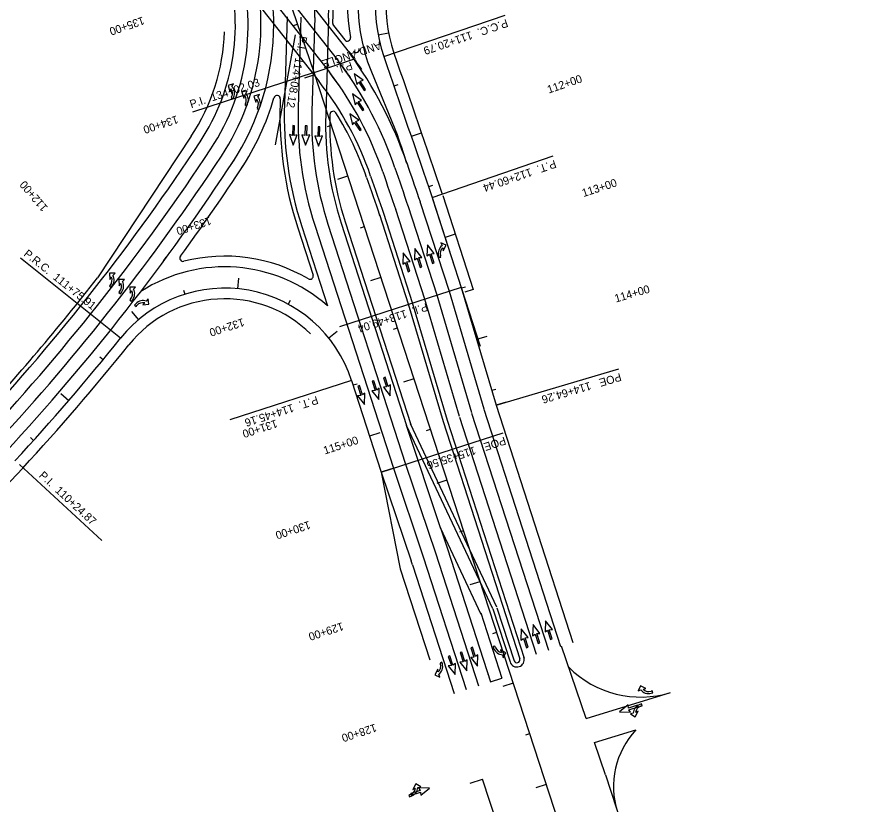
# Model space of a CAD drawing. Extents: x 955284 to 958152, y 796315 to 801506.
# Drawn here: x 956673 to 957479, y 797300 to 798039 of the extents above; entities that cross this region are included whole.
import ezdxf

# ---------------------------------------------------------------- set-up
doc = ezdxf.new("R2010")
doc.units = 0
for name, color, linetype in [('MAIN_P_CONSTCL-Line', 7, 'Continuous'), ('MAIN_P_CONSTCL-PC-PT-Sta-Ldr-Line', 7, 'Continuous'), ('MAIN_P_CONSTCL-PC-PT-Sta-Ldr-Text', 7, 'Continuous'), ('MAIN_P_CONSTCL-Tic-Sta-Line', 7, 'Continuous'), ('MAIN_P_CONSTCL-Tic-Sta-Text', 7, 'Continuous'), ('MAIN_P_EPSHLDR-Line', 7, 'Continuous'), ('MAIN_P_SIDECL-Line', 7, 'Continuous'), ('MAIN_P_SIDECL-PC-PT-Sta-Ldr-Line', 7, 'Continuous'), ('MAIN_P_SIDECL-PC-PT-Sta-Ldr-Text', 7, 'Continuous'), ('MAIN_P_SIDECL-Tic-Sta-Line', 7, 'Continuous'), ('MAIN_P_SIDECL-Tic-Sta-Text', 7, 'Continuous'), ('SIGN_P_SM-Cell', 7, 'Continuous'), ('SIGN_P_SM-Markings', 7, 'Continuous')]:
    doc.layers.add(name, color=color, linetype=linetype)

msp = doc.modelspace()

# ---------------------------------------------------------------- linework, layer by layer
at = {"layer": 'MAIN_P_CONSTCL-Line'}
for p, q in [((956951.74, 797987.05), (956650.69, 798865.44)), ((956951.74, 797987.05), (956650.69, 798865.44)), ((956951.74, 797987.05), (956990.4, 798000.09)), ((957416.92, 796559.94), (956951.74, 797987.05)), ((957478.9, 796369.78), (956951.74, 797987.05)), ((957113.84, 797422.25), (957113.84, 797422.25))]:
    msp.add_line(p, q, dxfattribs=at)
at = {"layer": 'MAIN_P_CONSTCL-PC-PT-Sta-Ldr-Line'}
for points in [[(956915.31, 797919.13), (956934.22, 798022.42)], [(956951.74, 797987.05), (956837.64, 797949.86)], [(956770.23, 797737.82), (956676.54, 797812.8)], [(956986.77, 797698.19), (956872.59, 797661.26)], [(957014.58, 797612.17), (957128.76, 797649.09)], [(956675.52, 797619.46), (956752.61, 797548.17)]]:
    msp.add_lwpolyline(points, dxfattribs=at)
at = {"layer": 'MAIN_P_CONSTCL-Tic-Sta-Line'}
for points in [[(956932.4, 798031.13), (956936.18, 798032.43)], [(956942.86, 797982.02), (956952.36, 797985.12)], [(956964.06, 797936.34), (956967.86, 797937.58)], [(956973.85, 797886.94), (956983.36, 797890.04)], [(956995.05, 797841.27), (956998.85, 797842.5)], [(956880.87, 797794.09), (956879.91, 797784.14)], [(957004.84, 797791.87), (957014.35, 797794.97)], [(956829.31, 797782.84), (956830.5, 797779.02)], [(956929.31, 797773.13), (956927.4, 797769.61)], [(956780.53, 797762.69), (956786.99, 797755.07)], [(957026.04, 797746.19), (957029.84, 797747.43)], [(956973.31, 797743.98), (956965.49, 797737.74)], [(956750.83, 797720.23), (956753.92, 797717.69)], [(957035.83, 797696.79), (957045.34, 797699.89)], [(956992.06, 797694.81), (956988.26, 797693.58)], [(956714.17, 797685.93), (956721.75, 797679.41)], [(957057.03, 797651.11), (957060.83, 797652.35)], [(956685.72, 797644.58), (956688.69, 797641.9)], [(957013.16, 797649.08), (957003.64, 797646)], [(957024.1, 797615.25), (957014.58, 797612.17)], [(957066.82, 797601.71), (957076.33, 797604.81)], [(957088.02, 797556.04), (957091.83, 797557.28)], [(957097.81, 797506.64), (957107.32, 797509.74)], [(957119.01, 797460.96), (957122.82, 797462.2)], [(957128.81, 797411.56), (957138.31, 797414.66)], [(957150.01, 797365.88), (957153.81, 797367.12)], [(957159.8, 797316.49), (957169.3, 797319.58)]]:
    msp.add_lwpolyline(points, dxfattribs=at)
at = {"layer": 'MAIN_P_EPSHLDR-Line'}
for p, q in [((956969.69, 798030.95), (956980.26, 798017.54)), ((956919.91, 797962.31), (956919.76, 797957.46)), ((956836.34, 797927.19), (956748.64, 797794.44)), ((957072.12, 797871.69), (957100.63, 797783.54)), ((957012.74, 797853.76), (957039.82, 797770.06)), ((956980.69, 797846.98), (957042.13, 797657)), ((956936.24, 797841.43), (956950.63, 797796.93)), ((957100.63, 797783.54), (957093, 797781.07)), ((957039.79, 797770.16), (957072.4, 797659.59)), ((957072.4, 797659.59), (957144.36, 797437.08)), ((957122.77, 797485.52), (957041.94, 797657.47)), ((957122.96, 797485.05), (957139.03, 797435.36))]:
    msp.add_line(p, q, dxfattribs=at)
for centre, radius, start, end in [((956626.4, 798048.41), 343, 357.41495, 19.5267), ((957158.91, 798050.44), 176, 148.5819, 189.98467), ((957158.91, 798050.44), 140, 148.5819, 198.88579), ((956972.05, 798032.81), 3, 177.41495, 218.24784), ((956677.81, 798031.92), 190, 326.55179, 357.97607), ((956982.62, 798019.4), 3, 218.24784, 9.98467), ((956991, 798008.77), 3, 218.24784, 13.93753), ((1191820.53, 878328.06), 248153.25, 198.8857908, 198.9180326), ((956916.91, 797962.4), 3, 358.24784, 163.78823), ((956677.81, 798031.92), 246, 326.60422, 343.78823), ((957262.6, 797946.97), 343, 178.24784, 197.92094), ((956969.48, 797947.57), 3, 31.91796, 178.14039), ((956720.78, 797792.66), 296, 18.90933, 31.91796), ((957262.32, 797938.06), 296, 178.14039, 197.92094), ((955115.6, 799061.84), 2117.16, 323.90579, 326.72039), ((1191820.53, 878328.06), 248215.25, 198.9093275, 198.9180326), ((955362.36, 798845.08), 1779.95, 324.465, 324.80349), ((956828.79, 797812.82), 3, 143.90579, 284.30452), ((956867.83, 797659.72), 155, 59.60395, 104.30452), ((956947.77, 797796.01), 3, 239.60395, 17.92094), ((955115.6, 799061.84), 2067.16, 317.23034, 322.18502), ((956867.83, 797659.72), 115, 45.53087, 141.33355), ((955115.6, 799061.84), 2129.16, 317.23034, 321.33355), ((955507.33, 798699.48), 1595.54, 312.51691, 317.23035), ((957141.69, 797436.22), 2.8, 197.92094, 17.92094)]:
    msp.add_arc(centre, radius, start, end, dxfattribs=at)
at = {"layer": 'MAIN_P_SIDECL-Line'}
for p, q in [((957062.22, 797869.77), (957089.49, 797785.47)), ((957089.49, 797785.47), (957122.08, 797674.95)), ((956986.77, 797698.19), (957014.58, 797612.17))]:
    msp.add_line(p, q, dxfattribs=at)
for centre, radius, start, end in [((957158.91, 798050.44), 150, 148.5819, 198.88579), ((1191820.53, 878328.06), 248163.25, 198.8857908, 198.9180326), ((956867.83, 797659.72), 125, 17.92094, 141.33355), ((955115.6, 799061.84), 2119.16, 317.23034, 321.33355)]:
    msp.add_arc(centre, radius, start, end, dxfattribs=at)
at = {"layer": 'MAIN_P_SIDECL-PC-PT-Sta-Ldr-Line'}
for points in [[(957016.98, 798001.89), (957130.52, 798040.73)], [(957062.22, 797869.77), (957175.74, 797908.67)], [(957089.49, 797785.47), (956975.31, 797748.53)], [(957122.08, 797674.95), (957237.18, 797708.9)]]:
    msp.add_lwpolyline(points, dxfattribs=at)
at = {"layer": 'MAIN_P_SIDECL-Tic-Sta-Line'}
for points in [[(957021.45, 798023.86), (957011.63, 798021.96)], [(957030.22, 797975.55), (957026.44, 797974.25)], [(957052.09, 797930.19), (957042.63, 797926.95)], [(957062.62, 797880.94), (957058.84, 797879.64)], [(957083.91, 797835.21), (957074.4, 797832.13)], [(957093.6, 797785.68), (957089.76, 797784.55)], [(957113.49, 797739.42), (957103.9, 797736.59)], [(957121.88, 797689.76), (957118.05, 797688.63)], [(957131.67, 797677.78), (957122.08, 797674.95)]]:
    msp.add_lwpolyline(points, dxfattribs=at)
at = {"layer": 'SIGN_P_SM-Cell'}
for p, q in [((956876.04, 797976.23), (956870.94, 797974.86)), ((956870.94, 797974.86), (956872.69, 797969.27)), ((956874.59, 797973.76), (956876.04, 797976.23)), ((956872.69, 797969.27), (956873.64, 797971.78)), ((956889, 797969.74), (956883.9, 797968.37)), ((956883.9, 797968.37), (956885.65, 797962.78)), ((956885.65, 797962.78), (956886.6, 797965.29)), ((956887.55, 797967.27), (956889, 797969.74)), ((956900.32, 797966.25), (956895.21, 797964.88)), ((956895.21, 797964.88), (956896.97, 797959.29)), ((956898.86, 797963.78), (956900.32, 797966.25)), ((956874.35, 797964.04), (956873.87, 797963.04)), ((956873.87, 797963.04), (956875.51, 797962.25)), ((956875.51, 797962.25), (956876.19, 797963.66)), ((956887.31, 797957.55), (956886.83, 797956.55)), ((956888.47, 797955.76), (956889.15, 797957.16)), ((956896.97, 797959.29), (956897.91, 797961.8)), ((956886.83, 797956.55), (956888.47, 797955.76)), ((956898.63, 797954.06), (956898.14, 797953.06)), ((956898.14, 797953.06), (956899.78, 797952.27)), ((956899.78, 797952.27), (956900.46, 797953.67)), ((957075.29, 797825.03), (957070.49, 797827.24)), ((957070.49, 797827.24), (957071.5, 797824.57)), ((957072.1, 797822.45), (957072.62, 797819.82)), ((957072.62, 797819.82), (957075.29, 797825.03)), ((957068.23, 797814.87), (957068.66, 797813.37)), ((957068.66, 797813.37), (957070.41, 797813.88)), ((957070.41, 797813.88), (957070.1, 797814.94)), ((956765.11, 797798.72), (956759.83, 797798.65)), ((956759.83, 797798.65), (956760.15, 797792.8)), ((956763.1, 797796.68), (956765.11, 797798.72)), ((956760.15, 797792.8), (956761.69, 797795)), ((956774.01, 797792.83), (956768.73, 797792.77)), ((956768.73, 797792.77), (956769.04, 797786.92)), ((956769.04, 797786.92), (956770.58, 797789.11)), ((956771.99, 797790.8), (956774.01, 797792.83)), ((956760.46, 797787.32), (956759.75, 797786.47)), ((956759.75, 797786.47), (956761.14, 797785.3)), ((956761.14, 797785.3), (956762.15, 797786.5)), ((956769.36, 797781.44), (956768.65, 797780.59)), ((956768.65, 797780.59), (956770.04, 797779.42)), ((956770.04, 797779.42), (956771.04, 797780.61)), ((956784.37, 797785.78), (956779.08, 797785.71)), ((956779.08, 797785.71), (956779.4, 797779.87)), ((956779.4, 797779.87), (956780.94, 797782.06)), ((956782.35, 797783.75), (956784.37, 797785.78)), ((956779.72, 797774.39), (956779, 797773.54)), ((956779, 797773.54), (956780.4, 797772.37)), ((956780.4, 797772.37), (956781.4, 797773.56)), ((956796.06, 797774.79), (956794.36, 797772.48)), ((956796.8, 797769.55), (956796.06, 797774.79)), ((956784.44, 797769.98), (956783.41, 797768.81)), ((956783.41, 797768.81), (956784.78, 797767.61)), ((956784.78, 797767.61), (956785.51, 797768.45)), ((956792.91, 797770.83), (956790.97, 797768.97)), ((956790.97, 797768.97), (956796.8, 797769.55)), ((957121.07, 797449.11), (957119.35, 797448.53)), ((957119.35, 797448.53), (957119.85, 797447.05)), ((957121.43, 797448.06), (957121.07, 797449.11)), ((957131.43, 797442.71), (957126.27, 797445.48)), ((957126.27, 797445.48), (957127.35, 797443.02)), ((957128.74, 797438.16), (957131.43, 797442.71)), ((957071.4, 797433.83), (957069.65, 797433.33)), ((957069.65, 797433.33), (957069.96, 797432.26)), ((957071.83, 797432.33), (957071.4, 797433.83)), ((957128.06, 797440.94), (957128.74, 797438.16)), ((957067.45, 797427.38), (957064.78, 797422.17)), ((957067.96, 797424.75), (957067.45, 797427.38)), ((957064.78, 797422.17), (957069.58, 797419.96)), ((957069.58, 797419.96), (957068.56, 797422.63)), ((957257.34, 797411.82), (957255.13, 797407.02)), ((957262.55, 797409.15), (957257.34, 797411.82)), ((957259.92, 797408.64), (957262.55, 797409.15)), ((957255.13, 797407.02), (957257.81, 797408.04)), ((957268.5, 797406.95), (957267.43, 797406.64)), ((957267.5, 797404.77), (957269, 797405.2)), ((957269, 797405.2), (957268.5, 797406.95)), ((957258.31, 797394.8), (957256.83, 797394.3)), ((957257.84, 797392.71), (957258.9, 797393.07)), ((957258.9, 797393.07), (957258.31, 797394.8)), ((957250.72, 797386.09), (957247.95, 797385.4)), ((957247.95, 797385.4), (957252.49, 797382.71)), ((957252.49, 797382.71), (957255.26, 797387.87)), ((957255.26, 797387.87), (957252.81, 797386.8)), ((957046.93, 797319.74), (957044.16, 797314.58)), ((957044.16, 797314.58), (957046.62, 797315.66)), ((957051.48, 797317.05), (957046.93, 797319.74)), ((957048.7, 797316.36), (957051.48, 797317.05)), ((957041.58, 797309.74), (957040.53, 797309.38)), ((957040.53, 797309.38), (957041.11, 797307.66)), ((957041.11, 797307.66), (957042.59, 797308.16))]:
    msp.add_line(p, q, dxfattribs=at)
for points in [[(956999.89, 797971.13), (956994.81, 797978.72), (956997.55, 797979.76), (956989.11, 797985.83)], [(956989.11, 797985.83), (956991.6, 797975.65), (956993.46, 797977.82)], [(956993.46, 797977.82), (956998.55, 797970.22), (956999.89, 797971.13)], [(956998.3, 797952.17), (956993.21, 797959.77), (956995.95, 797960.8), (956987.52, 797966.88)], [(956987.52, 797966.88), (956990.01, 797956.7), (956991.86, 797958.87)], [(956991.86, 797958.87), (956996.95, 797951.27), (956998.3, 797952.17)], [(956995.73, 797933.5), (956990.64, 797941.09), (956993.38, 797942.13), (956984.95, 797948.21)], [(956984.95, 797948.21), (956987.44, 797938.02), (956989.3, 797940.19)], [(956931.75, 797937.1), (956931.44, 797927.97), (956928.61, 797928.73), (956931.9, 797918.86)], [(956933.06, 797927.91), (956933.37, 797937.05), (956931.75, 797937.1)], [(956943.38, 797936.99), (956943.07, 797927.85), (956940.24, 797928.61), (956943.53, 797918.75)], [(956944.69, 797927.8), (956945, 797936.93), (956943.38, 797936.99)], [(956955.45, 797936.08), (956955.14, 797926.95), (956952.31, 797927.71), (956955.6, 797917.85)], [(956956.76, 797926.89), (956957.07, 797936.03), (956955.45, 797936.08)], [(956989.3, 797940.19), (956994.38, 797932.59), (956995.73, 797933.5)], [(956931.9, 797918.86), (956935.83, 797928.58), (956933.06, 797927.91)], [(956943.53, 797918.75), (956947.46, 797928.47), (956944.69, 797927.8)], [(956955.6, 797917.85), (956959.53, 797927.57), (956956.76, 797926.89)], [(957046.13, 797821.75), (957045.75, 797811.27), (957048.13, 797812.85)], [(957052.49, 797804.65), (957049.67, 797813.35), (957052.58, 797813.6), (957046.13, 797821.75)], [(957057.73, 797825.41), (957057.35, 797814.93), (957059.72, 797816.51)], [(957064.09, 797808.32), (957061.26, 797817.01), (957064.18, 797817.26), (957057.73, 797825.41)], [(957035.08, 797817.72), (957034.7, 797807.25), (957037.07, 797808.82)], [(957041.44, 797800.63), (957038.61, 797809.32), (957041.53, 797809.57), (957035.08, 797817.72)], [(957048.13, 797812.85), (957050.95, 797804.15), (957052.49, 797804.65)], [(957059.72, 797816.51), (957062.54, 797807.82), (957064.09, 797808.32)], [(957037.07, 797808.82), (957039.89, 797800.13), (957041.44, 797800.63)], [(957016.59, 797700.72), (957019.41, 797692.02), (957016.49, 797691.77), (957022.95, 797683.63)], [(957020.95, 797692.52), (957018.13, 797701.22), (957016.59, 797700.72)], [(956992.53, 797692.82), (956995.35, 797684.13), (956992.43, 797683.88), (956998.89, 797675.73)], [(956996.89, 797684.63), (956994.07, 797693.32), (956992.53, 797692.82)], [(957005.91, 797697.38), (957008.74, 797688.69), (957005.82, 797688.44), (957012.27, 797680.29)], [(957010.28, 797689.19), (957007.46, 797697.88), (957005.91, 797697.38)], [(957022.95, 797683.63), (957023.33, 797694.1), (957020.95, 797692.52)], [(956998.89, 797675.73), (956999.27, 797686.21), (956996.89, 797684.63)], [(957012.27, 797680.29), (957012.65, 797690.77), (957010.28, 797689.19)], [(957156.8, 797469.13), (957156.42, 797458.66), (957158.79, 797460.24)], [(957163.15, 797452.04), (957160.33, 797460.74), (957163.25, 797460.99), (957156.8, 797469.13)], [(957168.39, 797472.8), (957168.01, 797462.32), (957170.39, 797463.9)], [(957174.75, 797455.71), (957171.93, 797464.4), (957174.85, 797464.65), (957168.39, 797472.8)], [(957145.74, 797465.11), (957145.36, 797454.63), (957147.74, 797456.21)], [(957152.1, 797448.02), (957149.28, 797456.71), (957152.2, 797456.96), (957145.74, 797465.11)], [(957158.79, 797460.24), (957161.61, 797451.54), (957163.15, 797452.04)], [(957170.39, 797463.9), (957173.21, 797455.21), (957174.75, 797455.71)], [(957147.74, 797456.21), (957150.56, 797447.52), (957152.1, 797448.02)], [(957088.42, 797442.89), (957091.24, 797434.19), (957088.32, 797433.94), (957094.78, 797425.79)], [(957092.78, 797434.69), (957089.96, 797443.39), (957088.42, 797442.89)], [(957098.44, 797447.4), (957101.27, 797438.71), (957098.35, 797438.46), (957104.8, 797430.31)], [(957102.81, 797439.21), (957099.98, 797447.9), (957098.44, 797447.4)], [(957077.39, 797439.37), (957080.21, 797430.68), (957077.29, 797430.43), (957083.75, 797422.28)], [(957081.75, 797431.18), (957078.93, 797439.87), (957077.39, 797439.37)], [(957094.78, 797425.79), (957095.16, 797436.27), (957092.78, 797434.69)], [(957104.8, 797430.31), (957105.18, 797440.78), (957102.81, 797439.21)], [(957083.75, 797422.28), (957084.13, 797432.76), (957081.75, 797431.18)], [(957254.81, 797393.72), (957246.12, 797390.9), (957245.87, 797393.82), (957237.72, 797387.36)], [(957246.62, 797389.36), (957255.31, 797392.18), (957254.81, 797393.72)], [(957237.72, 797387.36), (957248.2, 797386.98), (957246.62, 797389.36)], [(957050.89, 797313.68), (957042.2, 797310.86), (957042.7, 797309.31)], [(957042.7, 797309.31), (957051.39, 797312.14), (957051.64, 797309.22), (957059.79, 797315.67)], [(957059.79, 797315.67), (957049.32, 797316.05), (957050.89, 797313.68)]]:
    msp.add_lwpolyline(points, dxfattribs=at)
for centre, major_axis, start_param, end_param in [((956868.66, 797966.77), (4.01, 8.34), 4.761865, 5.995538), ((956868.66, 797966.77), (3.11, 6.46), 4.713519, 5.907858), ((956881.62, 797960.28), (3.11, 6.46), 4.713519, 5.907858), ((956881.62, 797960.28), (4.01, 8.34), 4.761865, 5.995538), ((956892.94, 797956.79), (3.11, 6.46), 4.713519, 5.907858), ((956892.94, 797956.79), (4.01, 8.34), 4.761865, 5.995538), ((957076.17, 797816.68), (-2.55, 8.89), 0.287648, 1.52132), ((957076.17, 797816.68), (-1.98, 6.89), 0.375327, 1.569666), ((956755.63, 797791.37), (5.95, 7.09), 4.761865, 5.995538), ((956755.63, 797791.37), (4.61, 5.49), 4.713519, 5.907858), ((956764.52, 797785.49), (4.61, 5.49), 4.713519, 5.907858), ((956764.52, 797785.49), (5.95, 7.09), 4.761865, 5.995538), ((956774.88, 797778.44), (4.61, 5.49), 4.713519, 5.907858), ((956774.88, 797778.44), (5.95, 7.09), 4.761865, 5.995538), ((956790.26, 797764.28), (6.09, 6.96), 0.287648, 1.52132), ((956790.26, 797764.28), (4.72, 5.4), 0.375327, 1.569666), ((957127.4, 797450.09), (2.96, -8.77), 4.761865, 5.995538), ((957127.4, 797450.09), (2.3, -6.8), 4.713519, 5.907858), ((957063.89, 797430.53), (1.98, -6.89), 0.375327, 1.569666), ((957063.89, 797430.53), (2.55, -8.89), 0.287648, 1.52132), ((957265.7, 797412.71), (-8.89, -2.55), 0.287648, 1.52132), ((957265.7, 797412.71), (-6.89, -1.98), 0.375327, 1.569666), ((957259.87, 797386.74), (-8.77, -2.96), 4.761865, 5.995538), ((957259.87, 797386.74), (-6.8, -2.3), 4.713519, 5.907858), ((957039.55, 797315.71), (6.8, 2.3), 4.713519, 5.907858), ((957039.55, 797315.71), (8.77, 2.96), 4.761865, 5.995538)]:
    msp.add_ellipse(centre, major_axis=major_axis, ratio=0.879686, start_param=start_param, end_param=end_param, dxfattribs=at)
at = {"layer": 'SIGN_P_SM-Markings'}
for p, q in [((956898.14, 798094.26), (956974.33, 797997.61)), ((956913.96, 798095.19), (956984.54, 798005.66)), ((956887.93, 798086.21), (956965.9, 797987.3)), ((956877.73, 798078.16), (956956.38, 797978.38)), ((956926.26, 798039.24), (956923.76, 797957.33)), ((956939.26, 798038.84), (956936.66, 797953.97)), ((956952.25, 798038.45), (956949.56, 797950.6)), ((956965.24, 798038.05), (956962.46, 797947.24)), ((957005.26, 797987.6), (957029.33, 797928.74)), ((957062.6, 797868.61), (957107.28, 797730.46)), ((957039.38, 797862.38), (957066.56, 797778.38)), ((957050.8, 797866.07), (957078.02, 797781.92)), ((957016.55, 797855), (957043.63, 797771.29)), ((957027.97, 797858.69), (957055.09, 797774.83)), ((956964.6, 797844.72), (957037.38, 797619.68)), ((956976.88, 797845.75), (957038.32, 797655.77)), ((956940.04, 797842.66), (956964.15, 797768.11)), ((956952.32, 797843.69), (957025.98, 797615.93)), ((957078.02, 797781.92), (957110.57, 797671.56)), ((957089.49, 797785.47), (957122.08, 797674.95)), ((957055.09, 797774.83), (957087.55, 797664.77)), ((957066.56, 797778.38), (957099.06, 797668.16)), ((957043.63, 797771.29), (957076.22, 797660.78)), ((956986.77, 797698.19), (957014.58, 797612.17)), ((957122.08, 797674.95), (957194.03, 797452.47)), ((957099.24, 797667.57), (957171.19, 797445.09)), ((957110.66, 797671.26), (957182.61, 797448.78)), ((957076.22, 797660.78), (957148.36, 797437.7)), ((957087.83, 797663.87), (957159.78, 797441.39)), ((957070.12, 797559.9), (957038.32, 797655.77)), ((957119.15, 797483.82), (957038.32, 797655.77)), ((957037.38, 797619.68), (957065.34, 797536.48)), ((957014.58, 797612.17), (957032.31, 797521.6)), ((957014.58, 797612.17), (957042.54, 797528.97)), ((957025.98, 797615.93), (957053.94, 797532.72)), ((957108.29, 797478.71), (957070.12, 797559.9)), ((957070.12, 797559.9), (957076.73, 797540.24)), ((957076.73, 797540.24), (957117.05, 797415.58)), ((957053.94, 797532.72), (957094.21, 797408.2)), ((957065.34, 797536.48), (957105.63, 797411.89)), ((957043.73, 797525.29), (957042.54, 797528.97)), ((957043.73, 797525.29), (957082.79, 797404.5)), ((957032.31, 797521.6), (957059.95, 797436.15)), ((957119.15, 797483.82), (957135.22, 797434.13)), ((957107.73, 797480.13), (957127.51, 797418.97)), ((957107.73, 797480.13), (957127.51, 797418.97)), ((957206.7, 797381.2), (957183.56, 797449.09)), ((957117.05, 797415.58), (957127.51, 797418.97)), ((957206.7, 797381.2), (957285.53, 797405.4)), ((957214.44, 797358.47), (957253.22, 797370.38)), ((957224.78, 797328.15), (957214.44, 797358.47)), ((957097.91, 797320.61), (957109.43, 797324.15)), ((957136.32, 797241.67), (957109.43, 797324.15)), ((957224.78, 797328.15), (957285.98, 797138.89))]:
    msp.add_line(p, q, dxfattribs=at)
for centre, radius, start, end in [((956626.4, 798048.41), 339, 358.24784, 24.56009), ((956626.4, 798048.41), 326, 358.24784, 24.11127), ((957158.91, 798050.44), 166, 148.5819, 202.2447), ((957158.91, 798050.44), 150, 148.5819, 198.88579), ((956677.81, 798031.92), 224, 326.60422, 18.91767), ((956677.81, 798031.92), 236, 0.11349, 18.91767), ((956677.81, 798031.92), 212, 326.60422, 18.91767), ((956677.81, 798031.92), 200, 326.60422, 16.60963), ((956677.81, 798031.92), 236, 326.60422, 0.11349), ((956718.31, 797795.8), 339, 34.88632, 38.24784), ((956665.45, 797773.71), 394.48, 18.90933, 36.01484), ((956718.31, 797795.8), 326, 34.88632, 38.24784), ((1191820.53, 878328.06), 248163.25, 198.8857908, 198.9180326), ((956683.27, 797779.81), 363.65, 18.90933, 36.17864), ((956720.09, 797793.54), 313, 35.10883, 38.24784), ((956703.03, 797786.58), 330.76, 18.90933, 37.17177), ((956720.78, 797792.66), 300, 18.90933, 38.24784), ((957262.6, 797946.97), 339, 178.24784, 197.92094), ((957262.51, 797944), 326, 178.24784, 197.92094), ((957262.42, 797941.03), 313, 178.24784, 197.92094), ((957262.32, 797938.06), 300, 178.24784, 197.92094), ((1191820.53, 878328.06), 248175.25, 198.9026914, 198.9180326), ((955115.6, 799061.84), 2071.16, 317.23034, 326.60422), ((955115.6, 799061.84), 2083.16, 317.23034, 326.60422), ((955115.6, 799061.84), 2095.16, 317.23034, 326.60422), ((955115.6, 799061.84), 2107.16, 317.23034, 326.72039), ((1191820.53, 878328.06), 248199.25, 198.9093275, 198.9180326), ((1191820.53, 878328.06), 248187.25, 198.9093275, 198.9180326), ((1191820.53, 878328.06), 248211.25, 198.9093275, 198.9180326), ((956867.83, 797659.72), 145, 48.37126, 122.8282), ((956867.83, 797659.72), 125, 17.92094, 141.33355), ((955115.6, 799061.84), 2119.16, 317.23034, 321.33355), ((957141.69, 797436.22), 6.8, 197.92094, 17.92094), ((957257.66, 797496.21), 95, 224.88765, 287.06218), ((957309.16, 797317.46), 77, 136.58844, 197.92094)]:
    msp.add_arc(centre, radius, start, end, dxfattribs=at)

# ---------------------------------------------------------------- texts
at = {"layer": 'MAIN_P_CONSTCL-Line'}
for s, p in [('AND ANGLE', (957013.06, 798016.27)), ('P.I.', (956986.11, 797997.33))]:
    msp.add_text(s, height=7.5, rotation=198.32052, dxfattribs=at).set_placement(p)
at = {"layer": 'MAIN_P_CONSTCL-PC-PT-Sta-Ldr-Text'}
for s, rotation, p in [('P.I.  114+08.12', 259.62725, (956937.91, 798021.74)), ('P.I.  134+02.03', 18.05408, (956836.48, 797953.42)), ('P.R.C.  111+75.91', 321.33355, (956678.88, 797815.72)), ('P.T.  114+45.16', 197.92094, (956954.02, 797683.66)), ('POE   115+35.56', 197.92094, (957129.92, 797645.53)), ('P.I.  110+24.87', 317.24181, (956693.21, 797608.21))]:
    msp.add_text(s, height=7.5, rotation=rotation, dxfattribs=at).set_placement(p)
at = {"layer": 'MAIN_P_CONSTCL-Tic-Sta-Text'}
for s, rotation, p in [('135+00', 198.91767, (956791.05, 798039.51)), ('134+00', 198.05408, (956822.85, 797946.85)), ('112+00', 130.29269, (956702.55, 797860.46)), ('133+00', 198.05408, (956853.84, 797851.77)), ('132+00', 198.05408, (956884.83, 797756.69)), ('131+00', 198.05408, (956915.82, 797661.62)), ('115+00', 17.92094, (956961.68, 797628.65)), ('130+00', 198.05408, (956946.81, 797566.54)), ('129+00', 198.05408, (956977.81, 797471.46)), ('128+00', 198.05408, (957008.8, 797376.39))]:
    msp.add_text(s, height=7.5, rotation=rotation, dxfattribs=at).set_placement(p)
at = {"layer": 'MAIN_P_SIDECL-PC-PT-Sta-Ldr-Text'}
for s, rotation, p in [('P.C.C.  111+20.79', 198.88579, (957131.73, 798037.18)), ('P.T.  112+60.44', 198.91803, (957176.95, 797905.13)), ('P.I.  113+49.04', 197.92509, (957056.79, 797770.95)), ('POE   114+64.26', 196.43102, (957238.24, 797705.3))]:
    msp.add_text(s, height=7.5, rotation=rotation, dxfattribs=at).set_placement(p)
at = {"layer": 'MAIN_P_SIDECL-Tic-Sta-Text'}
for s, rotation, p in [('112+00', 18.90408, (957171.56, 797967.14)), ('113+00', 17.92509, (957204, 797870.11)), ('114+00', 16.43102, (957234.45, 797771.18))]:
    msp.add_text(s, height=7.5, rotation=rotation, dxfattribs=at).set_placement(p)

doc.saveas('drawing.dxf')
